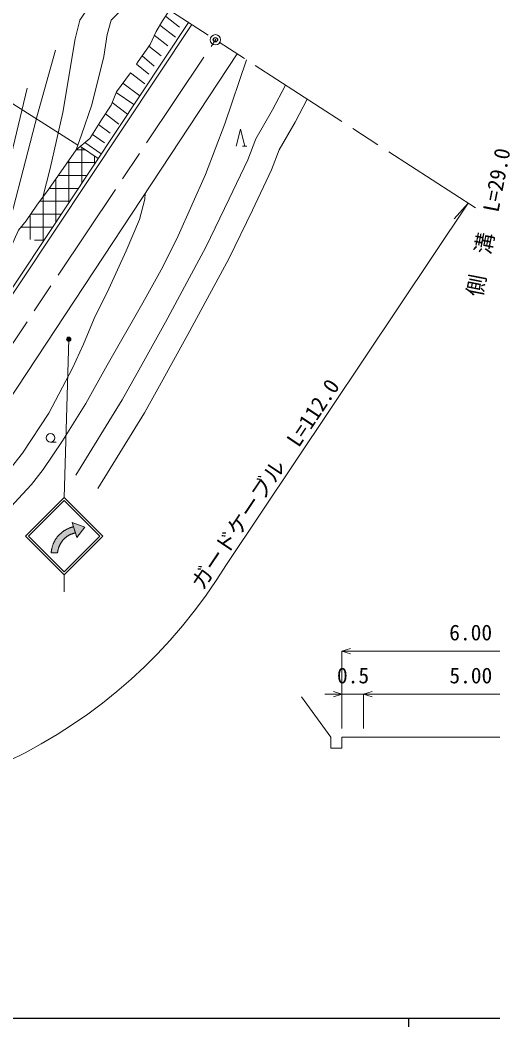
# Model space of a CAD drawing. Units: millimetres, scale not verified, with parts at other scales. Extents: x 40000 to 680000, y 20000 to 380000.
# Drawn here: x 322838 to 377810, y 204000 to 321069 of the extents above; entities that cross this region are included whole.
import ezdxf
from ezdxf.enums import TextEntityAlignment as Align

# ---------------------------------------------------------------- set-up
doc = ezdxf.new("R2010")
doc.units = ezdxf.units.MM
doc.header["$LTSCALE"] = 1000
doc.header["$PDMODE"] = 32
doc.header["$PDSIZE"] = 500
doc.linetypes.add('CHAIN', pattern=[18.5, 12, -1.5, 3.5, -1.5])
for name, color, linetype, lineweight in [('M-BGD', 7, 'Continuous', 13), ('M-BMK', 2, 'CHAIN', 13), ('M-BMK-SRVR', 3, 'Continuous', 13), ('M-STR-HTXT', 7, 'Continuous', 13), ('M-STR-STRC', 7, 'Continuous', 13), ('M-TTL-BAND', 7, 'Continuous', 25)]:
    doc.layers.add(name, color=color, linetype=linetype, lineweight=lineweight)
doc.layers.add('M-OTRS', color=6, linetype='Continuous')
doc.styles.add('ＭＳ ゴシック', font='')
doc.styles.get('ＭＳ ゴシック').set_extended_font_data('MS Gothic')

msp = doc.modelspace()

# ---------------------------------------------------------------- hatches: boundary and pattern name
at = {"layer": 'M-STR-HTXT'}
msp.add_hatch(color=256, dxfattribs=at).paths.add_polyline_path([(328716, 284076, -1), (328277, 283837, -1)])
at = {"layer": 'M-STR-STRC'}
for points in [[(329268, 261439), (329224, 261430), (329180, 261420), (329136, 261409), (329092, 261398), (329049, 261386), (329005, 261373), (328962, 261359), (328920, 261345), (328877, 261329), (328835, 261313), (328793, 261297), (328751, 261279), (328710, 261261), (328669, 261242), (328628, 261223), (328588, 261203), (328548, 261182), (328508, 261160), (328469, 261138), (328430, 261115), (328392, 261091), (328354, 261067), (328316, 261042), (328279, 261016), (328243, 260990), (328206, 260963), (328171, 260935), (328135, 260907), (328101, 260878), (328067, 260849), (328033, 260819), (328000, 260788), (327967, 260757), (327935, 260725), (327903, 260693), (327872, 260660), (327842, 260627), (327812, 260593), (327783, 260559), (327754, 260524), (327726, 260488), (327699, 260452), (327672, 260416), (327646, 260379), (327621, 260342), (327596, 260304), (327572, 260266), (327548, 260228), (327526, 260189), (327503, 260149), (327482, 260110), (327461, 260069), (327441, 260029), (327422, 259988), (327403, 259947), (327385, 259906), (327368, 259864), (327352, 259822), (327336, 259780), (327321, 259737), (327307, 259694), (327294, 259651), (327281, 259608), (327269, 259564), (327258, 259521), (327247, 259477), (327238, 259433), (327229, 259388), (327221, 259344), (327214, 259299), (327207, 259255), (327201, 259210), (327196, 259165), (327192, 259120), (327192, 259116), (326448, 259117), (326451, 259156), (326456, 259214), (326462, 259272), (326469, 259329), (326477, 259387), (326486, 259444), (326496, 259501), (326507, 259558), (326519, 259615), (326532, 259672), (326546, 259728), (326560, 259784), (326576, 259840), (326593, 259896), (326611, 259951), (326630, 260006), (326650, 260060), (326670, 260115), (326692, 260169), (326714, 260222), (326738, 260275), (326762, 260328), (326788, 260380), (326814, 260432), (326841, 260483), (326869, 260534), (326898, 260584), (326928, 260634), (326958, 260684), (326990, 260732), (327022, 260781), (327056, 260828), (327090, 260875), (327124, 260922), (327160, 260968), (327197, 261013), (327234, 261057), (327272, 261101), (327311, 261145), (327350, 261187), (327390, 261229), (327431, 261270), (327473, 261311), (327515, 261350), (327558, 261389), (327602, 261427), (327646, 261465), (327692, 261501), (327737, 261537), (327783, 261572), (327830, 261607), (327878, 261640), (327926, 261673), (327975, 261704), (328024, 261735), (328073, 261765), (328124, 261794), (328174, 261823), (328226, 261850), (328277, 261876), (328329, 261902), (328382, 261927), (328435, 261950), (328488, 261973), (328542, 261995), (328596, 262016), (328651, 262036), (328706, 262055), (328761, 262073), (328816, 262090), (328872, 262106), (328928, 262121), (328985, 262136), (329041, 262149), (328875, 262668), (330345, 262104), (329433, 260920)], [(329041, 262149), (328985, 262136), (328928, 262121), (328872, 262106), (328816, 262090), (328761, 262073), (328706, 262055), (328651, 262036), (328596, 262016), (328542, 261995), (328488, 261973), (328435, 261950), (328382, 261927), (328329, 261902), (328277, 261876), (328226, 261850), (328174, 261823), (328124, 261794), (328073, 261765), (328024, 261735), (327975, 261704), (327926, 261673), (327878, 261640), (327830, 261607), (327783, 261572), (327737, 261537), (327692, 261501), (327646, 261465), (327602, 261427), (327558, 261389), (327515, 261350), (327473, 261311), (327431, 261270), (327390, 261229), (327350, 261187), (327311, 261145), (327272, 261101), (327234, 261057), (327197, 261013), (327160, 260968), (327124, 260922), (327090, 260875), (327056, 260828), (327022, 260781), (326990, 260732), (326958, 260684), (326928, 260634), (326898, 260584), (326869, 260534), (326841, 260483), (326814, 260432), (326788, 260380), (326762, 260328), (326738, 260275), (326714, 260222), (326692, 260169), (326670, 260115), (326650, 260060), (326630, 260006), (326611, 259951), (326593, 259896), (326576, 259840), (326560, 259784), (326546, 259728), (326532, 259672), (326519, 259615), (326507, 259558), (326496, 259501), (326486, 259444), (326477, 259387), (326469, 259329), (326462, 259272), (326456, 259214), (326451, 259156), (326448, 259117), (327192, 259116), (327196, 259165), (327201, 259210), (327207, 259255), (327214, 259299), (327221, 259344), (327229, 259388), (327238, 259433), (327247, 259477), (327258, 259521), (327269, 259564), (327281, 259608), (327294, 259651), (327307, 259694), (327321, 259737), (327336, 259780), (327352, 259822), (327368, 259864), (327385, 259906), (327403, 259947), (327422, 259988), (327441, 260029), (327461, 260069), (327482, 260110), (327503, 260149), (327526, 260189), (327548, 260228), (327572, 260266), (327596, 260304), (327621, 260342), (327646, 260379), (327672, 260416), (327699, 260452), (327726, 260488), (327754, 260524), (327783, 260559), (327812, 260593), (327842, 260627), (327872, 260660), (327903, 260693), (327935, 260725), (327967, 260757), (328000, 260788), (328033, 260819), (328067, 260849), (328101, 260878), (328135, 260907), (328171, 260935), (328206, 260963), (328243, 260990), (328279, 261016), (328316, 261042), (328354, 261067), (328392, 261091), (328430, 261115), (328469, 261138), (328508, 261160), (328548, 261182), (328588, 261203), (328628, 261223), (328669, 261242), (328710, 261261), (328751, 261279), (328793, 261297), (328835, 261313), (328877, 261329), (328920, 261345), (328962, 261359), (329005, 261373), (329049, 261386), (329092, 261398), (329136, 261409), (329180, 261420), (329224, 261430), (329268, 261439)]]:
    msp.add_hatch(color=256, dxfattribs=at).paths.add_polyline_path(points)

# ---------------------------------------------------------------- linework, layer by layer
at = {"layer": 'M-BGD'}
for p, q in [((339736, 321520), (341369, 320264)), ((339086, 320491), (340895, 319093)), ((338438, 319304), (340002, 318084)), ((337819, 318025), (339236, 316929)), ((319661, 274050), (348066, 317154)), ((337013, 316906), (338437, 315700)), ((335672, 314922), (337330, 313643)), ((336355, 315953), (337792, 314794)), ((333998, 312637), (336078, 311254)), ((334778, 313727), (336748, 312262)), ((333539, 311476), (335328, 310125)), ((332753, 310171), (334311, 308963)), ((331952, 308925), (333321, 307934)), ((332257, 305505), (330376, 306829)), ((331239, 307775), (332633, 306791)), ((330423, 306000), (329380, 306000)), ((331915, 304991), (329848, 306389)), ((330000, 302111), (330000, 306286)), ((348713, 306402), (349213, 306402)), ((331588, 304500), (328320, 304500)), ((328500, 299854), (328500, 304757)), ((331500, 304367), (331500, 305271)), ((327000, 297598), (327000, 302609)), ((330591, 303000), (327273, 303000)), ((329594, 301500), (326226, 301500)), ((328597, 300000), (325113, 300000)), ((325500, 295395), (325500, 300519)), ((324000, 295556), (324000, 298380)), ((327600, 298500), (324080, 298500)), ((326603, 297000), (322952, 297000)), ((325605, 295500), (324521, 295500)), ((326380, 272009), (327046, 272009))]:
    msp.add_line(p, q, dxfattribs=at)
for points in [[(325467, 300475), (326317, 303807), (327804, 310326), (329247, 318908), (329764, 321071), (330630, 322343), (331937, 323747), (333552, 324707), (334914, 325651)], [(329350, 305975), (329991, 307716), (331189, 311206), (332559, 316826), (332967, 319379), (333419, 321082), (334700, 322332), (337170, 323677), (337666, 323873)], [(336355, 315953), (336557, 316272), (337974, 318241), (338640, 319766), (339393, 320989), (340199, 322236)], [(146452, 276832), (146494, 277282), (146515, 277278), (153043, 276668), (163911, 276125), (173113, 276050), (224422, 276076), (227518, 275841), (233862, 275333), (245327, 273930), (276687, 269641), (284035, 268630), (290501, 268003), (294552, 267826), (299509, 268016), (301933, 268662), (304956, 269773), (306684, 270644), (309361, 272435), (311543, 274652), (314543, 278859), (342427, 320804)], [(245269, 273484), (276626, 269195), (283982, 268183), (290469, 267554), (294550, 267376), (299577, 267568), (302069, 268232), (305136, 269360), (306911, 270255), (309650, 272087), (311889, 274362), (314913, 278603), (342801, 320555)], [(320353, 292880), (324861, 310086), (326939, 317586)], [(298507, 249070), (300705, 249815), (304658, 251301), (308992, 253630), (311670, 255444), (313167, 256575), (316174, 259072), (320521, 263120), (323094, 265933), (324150, 267078), (325511, 268827), (327746, 272142), (330494, 276489), (332971, 280929), (337109, 288209), (339438, 292394), (341199, 295977), (344387, 303122), (346626, 309027), (349160, 316447)], [(303046, 274602), (306118, 276378), (307872, 277693), (310780, 279673), (313236, 282122), (316588, 287081), (318623, 289383), (320353, 292880), (321477, 294034), (322665, 296661), (323558, 297716), (324784, 299557), (326150, 301392), (329350, 305975), (330947, 307305), (332292, 309474), (333423, 311183), (334038, 312737), (335672, 314922)], [(312008, 280897), (314556, 285431), (316760, 289770), (317687, 291901), (319011, 295324), (320345, 299693), (321192, 302751), (323639, 313167)], [(329323, 268163), (334696, 276918), (336633, 280371), (339723, 285945), (344433, 294666), (347157, 300285), (349317, 304832), (350244, 307284), (352175, 310645), (353698, 313515)], [(331880, 266594), (337284, 275399), (339254, 278910), (342355, 284504), (347104, 293298), (349862, 298987), (352079, 303656), (352965, 305998), (354802, 309194), (356227, 311881)], [(347963, 306402), (348463, 308402), (348963, 306402)], [(287074, 249573), (289722, 249927), (293505, 250894), (298510, 252745), (305549, 255762), (307862, 256920), (310200, 258309), (314215, 261226), (317444, 264092), (321268, 268353), (323119, 270703), (326164, 275368), (328942, 280582), (330191, 283376), (331464, 286372), (333144, 289837), (335161, 294223), (336717, 297887), (337355, 300251), (337393, 300958)], [(355572, 242368), (358965, 237697), (358965, 236397), (360265, 236397), (360265, 237697), (390265, 237697), (393152, 232697)]]:
    msp.add_lwpolyline(points, dxfattribs=at)
msp.add_circle((326380, 272509), 500, dxfattribs=at)
at = {"layer": 'M-BMK'}
for p, q in [((375788, 299244), (311104, 341033)), ((316979, 276025), (345546, 318782))]:
    msp.add_line(p, q, dxfattribs=at)
at = {"layer": 'M-BMK-SRVR'}
msp.add_circle((345546, 318782), 600, dxfattribs=at)
at = {"layer": 'M-OTRS'}
msp.add_point((345546, 318782), dxfattribs=at)
msp.add_point((345546, 318782), dxfattribs=at)
at = {"layer": 'M-STR-HTXT'}
for p, q in [((329552, 306524), (304647, 322370)), ((346840, 257769), (374948, 299786)), ((374948, 299786), (373312, 297956)), ((328497, 283956), (327969, 265571)), ((360265, 247697), (361265, 247997)), ((360265, 238697), (360265, 247707)), ((390265, 247697), (360265, 247697)), ((360265, 247697), (361265, 247397)), ((360265, 242697), (358265, 242697)), ((360265, 242697), (359265, 242997)), ((360265, 242697), (359265, 242397)), ((360265, 242697), (362765, 242697)), ((362765, 242697), (363765, 242997)), ((362765, 242697), (363765, 242997)), ((362765, 238697), (362765, 242707)), ((362765, 242697), (364765, 242697)), ((362765, 242697), (363765, 242397)), ((362765, 242697), (387765, 242697)), ((362765, 242697), (363765, 242397))]:
    msp.add_line(p, q, dxfattribs=at)
msp.add_circle((328497, 283956), 250, dxfattribs=at)
msp.add_arc((295654, 289061), 59994, 262.51545, 328.56088, dxfattribs=at)
at = {"layer": 'M-STR-STRC'}
for p, q in [((323469, 261071), (327969, 265571)), ((323822, 261071), (327969, 265217)), ((332469, 261070), (327969, 265571)), ((332115, 261070), (327969, 265217)), ((329433, 260920), (328875, 262668)), ((328875, 262668), (330345, 262104)), ((323469, 261071), (327969, 256570)), ((323822, 261071), (327969, 256924)), ((327969, 256570), (332469, 261070)), ((327969, 256924), (332115, 261070)), ((330345, 262104), (329433, 260920)), ((326448, 259117), (327192, 259116)), ((327969, 256570), (327969, 254571))]:
    msp.add_line(p, q, dxfattribs=at)
for points in [[(328875, 262668), (330345, 262104), (329433, 260920)], [(328875, 262668), (330345, 262104), (329433, 260920)], [(329041, 262149), (328875, 262668), (330345, 262104), (329433, 260920), (329268, 261439)], [(329041, 262149), (329268, 261439), (329268, 261439), (329224, 261430), (329180, 261420), (329136, 261409), (329092, 261398), (329049, 261386), (329005, 261373), (328962, 261359), (328920, 261345), (328877, 261329), (328835, 261313), (328793, 261297), (328751, 261279), (328710, 261261), (328669, 261242), (328628, 261223), (328588, 261203), (328548, 261182), (328508, 261160), (328469, 261138), (328430, 261115), (328392, 261091), (328354, 261067), (328316, 261042), (328279, 261016), (328243, 260990), (328206, 260963), (328171, 260935), (328135, 260907), (328101, 260878), (328067, 260849), (328033, 260819), (328000, 260788), (327967, 260757), (327935, 260725), (327903, 260693), (327872, 260660), (327842, 260627), (327812, 260593), (327783, 260559), (327754, 260524), (327726, 260488), (327699, 260452), (327672, 260416), (327646, 260379), (327621, 260342), (327596, 260304), (327572, 260266), (327548, 260228), (327526, 260189), (327503, 260149), (327482, 260110), (327461, 260069), (327441, 260029), (327422, 259988), (327403, 259947), (327385, 259906), (327368, 259864), (327352, 259822), (327336, 259780), (327321, 259737), (327307, 259694), (327294, 259651), (327281, 259608), (327269, 259564), (327258, 259521), (327247, 259477), (327238, 259433), (327229, 259388), (327221, 259344), (327214, 259299), (327207, 259255), (327201, 259210), (327196, 259165), (327192, 259120), (327192, 259116), (327192, 259116), (326448, 259117), (326448, 259117), (326451, 259156), (326456, 259214), (326462, 259272), (326469, 259329), (326477, 259387), (326486, 259444), (326496, 259501), (326507, 259558), (326519, 259615), (326532, 259672), (326546, 259728), (326560, 259784), (326576, 259840), (326593, 259896), (326611, 259951), (326630, 260006), (326650, 260060), (326670, 260115), (326692, 260169), (326714, 260222), (326738, 260275), (326762, 260328), (326788, 260380), (326814, 260432), (326841, 260483), (326869, 260534), (326898, 260584), (326928, 260634), (326958, 260684), (326990, 260732), (327022, 260781), (327056, 260828), (327090, 260875), (327124, 260922), (327160, 260968), (327197, 261013), (327234, 261057), (327272, 261101), (327311, 261145), (327350, 261187), (327390, 261229), (327431, 261270), (327473, 261311), (327515, 261350), (327558, 261389), (327602, 261427), (327646, 261465), (327692, 261501), (327737, 261537), (327783, 261572), (327830, 261607), (327878, 261640), (327926, 261673), (327975, 261704), (328024, 261735), (328073, 261765), (328124, 261794), (328174, 261823), (328226, 261850), (328277, 261876), (328329, 261902), (328382, 261927), (328435, 261950), (328488, 261973), (328542, 261995), (328596, 262016), (328651, 262036), (328706, 262055), (328761, 262073), (328816, 262090), (328872, 262106), (328928, 262121), (328985, 262136)]]:
    msp.add_lwpolyline(points, close=True, dxfattribs=at)
at = {"layer": 'M-TTL-BAND'}
for p, q in [((40000, 205000), (579000, 205000)), ((368000, 205000), (368000, 204000))]:
    msp.add_line(p, q, dxfattribs=at)

# ---------------------------------------------------------------- texts
at = {"layer": 'M-STR-HTXT', "style": 'ＭＳ ゴシック'}
for s, rotation, p in [('側\u3000溝\u3000L=29.0', 79, (378742, 297286)), ('ガードケーブル\u3000L=112.0', 56.159, (352538, 266287))]:
    msp.add_text(s, height=1833, rotation=rotation, dxfattribs=at).set_placement(p, align=Align.BOTTOM_CENTER)
for s, p in [('6.00', (375228, 249861)), ('0.5', (361551, 244861)), ('5.00', (375246, 244861))]:
    msp.add_text(s, height=1833, dxfattribs=at).set_placement(p, align=Align.MIDDLE_CENTER)

doc.saveas('drawing.dxf')
